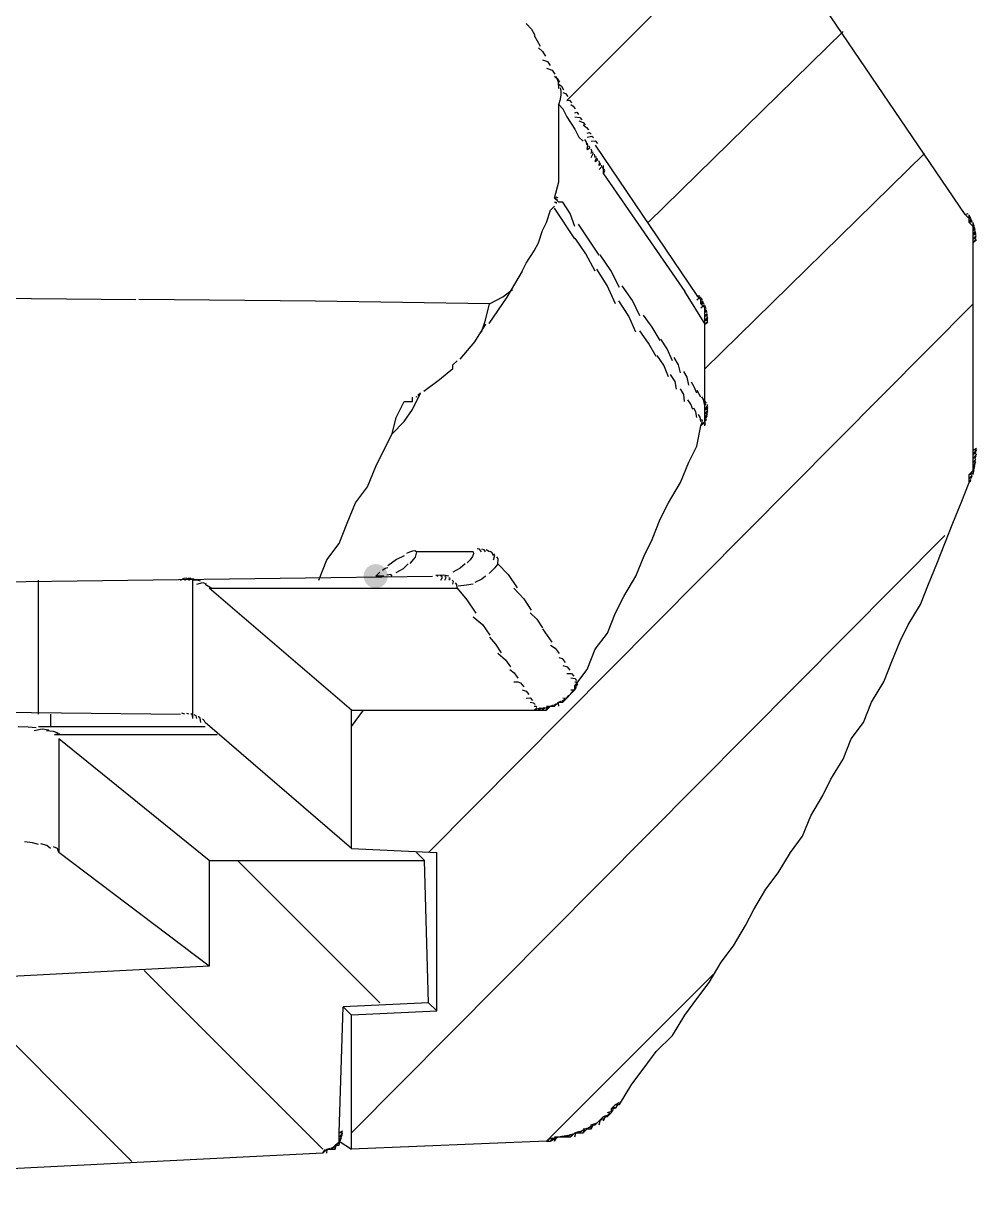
# Model space of a CAD drawing. Header units: millimetres. Extents: x 9 to 367, y 9 to 251.
# Drawn here: x 26.77 to 36.7, y 104.9 to 117.01 of the extents above; entities that cross this region are included whole.
import ezdxf

# ---------------------------------------------------------------- set-up
doc = ezdxf.new("R2010")
doc.units = ezdxf.units.MM
doc.layers.add('图层 1', color=7, linetype='Continuous')

msp = doc.modelspace()

# ---------------------------------------------------------------- hatches: boundary and pattern name
at = {"layer": '图层 1'}
h = msp.add_hatch(color=7, dxfattribs=at)
edge = h.paths.add_edge_path()
edge.add_arc((30.437596, 111.252141), 0.12506, 0, 360)

# ---------------------------------------------------------------- linework, layer by layer
at = {"layer": '图层 1', "color": 40, "lineweight": 25}
for points in [[(32.427298, 116.205141), (34.501631, 118.279474)], [(33.273929, 114.934929), (35.305929, 116.924949)], [(33.866667, 113.411176), (36.152667, 115.65449)], [(30.987929, 108.373404), (36.660596, 114.088404)], [(30.183702, 105.452298), (36.364369, 111.675298)], [(30.183702, 109.685631), (30.310702, 109.854965)], [(30.479965, 106.806929), (28.998298, 108.288596)], [(27.897702, 105.156035), (25.992702, 107.061035)], [(29.887404, 105.283141), (28.024737, 107.145455)], [(32.215596, 105.367561), (33.951263, 107.103228)]]:
    msp.add_lwpolyline(points, dxfattribs=at)
at = {"layer": '图层 1', "color": 7, "lineweight": 25}
for points in [[(36.576071, 115.019667), (35.052071, 117.263333)], [(36.576071, 115.019667), (35.052071, 117.263333)], [(32.004071, 117.009228), (32.060691, 116.949299), (32.094029, 116.887519)], [(32.004071, 117.009228), (32.060691, 116.949299), (32.094029, 116.887519)], [(32.088667, 116.882439), (32.15005, 116.772725)], [(32.088667, 116.882439), (32.15005, 116.772725)], [(32.131035, 116.755333), (32.174427, 116.717718), (32.20406, 116.667139)], [(32.131035, 116.755333), (32.174427, 116.717718), (32.20406, 116.667139)], [(32.173404, 116.628192), (32.225571, 116.613287), (32.255248, 116.569278)], [(32.173404, 116.628192), (32.225571, 116.613287), (32.255248, 116.569278)], [(32.215596, 116.543808), (32.274554, 116.520569), (32.304143, 116.478544)], [(32.215596, 116.543808), (32.274554, 116.520569), (32.304143, 116.478544)], [(32.300369, 116.459035), (32.326739, 116.434385), (32.350463, 116.395183)], [(32.300369, 116.459035), (32.326739, 116.434385), (32.350463, 116.395183)], [(32.342737, 116.331929), (32.341282, 116.397149), (32.317337, 116.454696)], [(32.342737, 116.374298), (32.371445, 116.353881), (32.394596, 116.317854)], [(32.342737, 116.374298), (32.371445, 116.353881), (32.394596, 116.317854)], [(32.342737, 116.162772), (32.362598, 116.219934), (32.370386, 116.265784), (32.369377, 116.303961), (32.362846, 116.338103)], [(32.384929, 116.289526), (32.414122, 116.278589), (32.436435, 116.246487)], [(32.384929, 116.289526), (32.414122, 116.278589), (32.436435, 116.246487)], [(32.300369, 115.188824), (32.342702, 115.358157), (32.342702, 115.527843), (32.342702, 115.696824), (32.342702, 115.86651), (32.342702, 116.03549), (32.342702, 116.162843)], [(32.342737, 116.162772), (32.385071, 116.120439), (32.427404, 116.035772)], [(32.427298, 116.205141), (32.454815, 116.208007), (32.475981, 116.180447)], [(32.427298, 116.205141), (32.454815, 116.208007), (32.475981, 116.180447)], [(32.469667, 116.162772), (32.493788, 116.147206), (32.513411, 116.118675)], [(32.469667, 116.162772), (32.493788, 116.147206), (32.513411, 116.118675)], [(32.427298, 116.035631), (32.511965, 115.908631), (32.554298, 115.823965)], [(32.512071, 116.078), (32.531121, 116.08457), (32.549112, 116.060714)], [(32.512071, 116.078), (32.531121, 116.08457), (32.549112, 116.060714)], [(32.512071, 116.035631), (32.561945, 116.029987), (32.584037, 116.005293)], [(32.512071, 116.035631), (32.561945, 116.029987), (32.584037, 116.005293)], [(32.554263, 115.993263), (32.597434, 115.9773), (32.618116, 115.952341)], [(32.554263, 115.993263), (32.597434, 115.9773), (32.618116, 115.952341)], [(32.596631, 115.950894), (32.632438, 115.925847), (32.65237, 115.899741)], [(32.596631, 115.950894), (32.632438, 115.925847), (32.65237, 115.899741)], [(32.554263, 115.824106), (32.596596, 115.781772)], [(32.639, 115.739369), (32.627932, 115.778615), (32.616069, 115.800399)], [(32.639, 115.866474), (32.664709, 115.874103), (32.680628, 115.856597)], [(32.639, 115.866474), (32.664709, 115.874103), (32.680628, 115.856597)], [(32.639, 115.824106), (32.687375, 115.834866), (32.704264, 115.821284)], [(32.639, 115.824106), (32.687375, 115.834866), (32.704264, 115.821284)], [(32.639, 115.697), (32.647996, 115.74145), (32.640058, 115.762617)], [(32.681369, 115.781737), (32.722114, 115.785441), (32.745927, 115.759512)], [(32.681369, 115.781737), (32.722114, 115.785441), (32.745927, 115.759512)], [(32.639, 115.697), (32.666296, 115.713095), (32.661578, 115.728397)], [(32.681369, 115.654596), (32.687983, 115.682245), (32.681369, 115.697988)], [(32.681369, 115.612227), (32.702888, 115.654208), (32.699008, 115.670789)], [(32.723596, 115.612227), (32.715129, 115.646094)], [(32.723596, 115.739369), (33.781929, 114.173035)], [(32.723596, 115.739369), (33.781929, 114.173035)], [(32.723596, 115.569859), (32.735326, 115.607518), (32.730652, 115.622423)], [(32.723596, 115.569859), (32.748291, 115.587806), (32.745468, 115.600198)], [(32.765965, 115.527843), (32.766582, 115.563209), (32.76032, 115.577937)], [(32.765965, 115.527843), (32.779414, 115.54385), (32.775137, 115.55536)], [(32.765965, 115.485474), (32.79207, 115.519694), (32.789601, 115.533805)], [(32.808333, 115.443071), (32.808333, 115.485404), (32.808333, 115.527737)], [(32.808333, 115.485474), (32.8041, 115.512286)], [(32.808333, 115.443071), (32.821827, 115.47826), (32.817858, 115.491754)], [(32.808333, 115.443071), (33.655, 114.215404)], [(32.300369, 115.188824), (32.327444, 115.20364), (32.329649, 115.193057)], [(32.300369, 115.188824), (32.323608, 115.177094), (32.324357, 115.162718)], [(32.342737, 115.146808), (32.300404, 115.188788)], [(31.961702, 114.427141), (32.004035, 114.511455), (32.088702, 114.638808), (32.131035, 114.723474), (32.173369, 114.850122), (32.215702, 114.934788), (32.258035, 115.062141)], [(32.257965, 115.062071), (32.300298, 115.104404)], [(32.512071, 114.765773), (32.29864, 115.085036)], [(32.300369, 115.146808), (32.318096, 115.145882), (32.317302, 115.133049)], [(32.384929, 115.146808), (32.342596, 115.146808)], [(32.512071, 114.892561), (32.463299, 115.028909), (32.386482, 115.147266)], [(36.576071, 115.019667), (36.608923, 115.02831)], [(32.765965, 114.596263), (32.549359, 114.916585)], [(36.660631, 114.723404), (36.660631, 114.765737), (36.660631, 114.808071), (36.660631, 114.850051), (36.660631, 114.892384), (36.618298, 114.935071), (36.618298, 114.977404), (36.575965, 115.019737)], [(36.618263, 114.977298), (36.618571, 115.016368)], [(36.618263, 114.977298), (36.622893, 115.009577)], [(36.618263, 114.977298), (36.626906, 115.002654)], [(36.618263, 114.977298), (36.630963, 114.995687)], [(36.618263, 114.977298), (36.634932, 114.988631)], [(36.618263, 114.934929), (36.63868, 114.976204)], [(36.618263, 114.934929), (36.642384, 114.968796)], [(36.618263, 114.934929), (36.645779, 114.961696)], [(36.618263, 114.934929), (36.649351, 114.954112)], [(36.618263, 114.934929), (36.652438, 114.946615)], [(36.660631, 114.892561), (36.660896, 114.93388)], [(36.660631, 114.892561), (36.663939, 114.926295)], [(36.660631, 114.892561), (36.666761, 114.918578)], [(36.660631, 114.892561), (36.669539, 114.910993)], [(36.660631, 114.892561), (36.672008, 114.903144)], [(36.660631, 114.850192), (36.67439, 114.8901)], [(36.660631, 114.850192), (36.676683, 114.882207)], [(36.660631, 114.850192), (36.678844, 114.874225)], [(36.660631, 114.850192), (36.680563, 114.866332)], [(36.660631, 114.850192), (36.682415, 114.858438)], [(36.660631, 114.808141), (36.684267, 114.845006)], [(36.660631, 114.808141), (36.685811, 114.837201)], [(36.660631, 114.808141), (36.686957, 114.829087)], [(36.660631, 114.808141), (36.688192, 114.820929)], [(36.660631, 114.808141), (36.689427, 114.813124)], [(36.660631, 114.765773), (36.690353, 114.799683)], [(36.660631, 114.765773), (36.69097, 114.791525)], [(32.723596, 114.427141), (32.624686, 114.607366), (32.514399, 114.772511)], [(36.660631, 114.765773), (36.691632, 114.783455)], [(36.660631, 114.765773), (36.692073, 114.775474)], [(36.660631, 114.723404), (36.692425, 114.762121)], [(36.660631, 114.723404), (36.69269, 114.754184)], [(36.660631, 112.564369), (36.660631, 114.723369)], [(36.660631, 112.564369), (36.660631, 114.723369)], [(32.977667, 114.257631), (32.88643, 114.433888), (32.774819, 114.597709)], [(31.961702, 114.427141), (31.802114, 114.158765), (31.616332, 113.884569)], [(32.935298, 114.088474), (32.849485, 114.278622), (32.738801, 114.447602)], [(31.623035, 114.088474), (31.761545, 114.161544), (31.863277, 114.235936)], [(33.189369, 113.961333), (33.110699, 114.121539), (33.005571, 114.2746)], [(33.654965, 114.215263), (33.866631, 113.876596)], [(27.940071, 114.13049), (26.128072, 114.145792), (24.293054, 114.159771)], [(31.623035, 114.088474), (29.811213, 114.116741), (27.97108, 114.132572)], [(31.538298, 113.791859), (31.580631, 113.918859), (31.622965, 114.088545)], [(33.147, 113.791859), (33.073314, 113.960222), (32.9692, 114.117473)], [(33.781929, 114.172859), (33.81465, 114.172065)], [(33.781929, 114.13049), (33.806089, 114.150814), (33.819103, 114.160256)], [(33.866667, 113.876596), (33.866667, 113.918929), (33.866667, 113.961263), (33.866667, 114.003596), (33.866667, 114.045929), (33.824333, 114.088616), (33.824333, 114.130596), (33.782, 114.172929)], [(33.824298, 114.13049), (33.82862, 114.153156)], [(33.824298, 114.13049), (33.832765, 114.146365)], [(33.824298, 114.13049), (33.836778, 114.139266)], [(33.824298, 114.13049), (33.840614, 114.132431)], [(33.824298, 114.088474), (33.844318, 114.119916)], [(33.824298, 114.088474), (33.848022, 114.11264)], [(33.824298, 114.088474), (33.851418, 114.105231)], [(33.824298, 114.088474), (33.854946, 114.097823)], [(33.824298, 114.088474), (33.858165, 114.090415)], [(33.824298, 114.046106), (33.848397, 114.067493), (33.861252, 114.077503)], [(33.866667, 114.046106), (33.869489, 114.069918)], [(33.866667, 114.046106), (33.872267, 114.062378)], [(33.401071, 113.707439), (33.314993, 113.844537), (33.224682, 113.971317)], [(33.866667, 114.046106), (33.87725, 114.052103)], [(33.866667, 114.046106), (33.880425, 114.042931)], [(33.866667, 114.003737), (33.879808, 114.033723)], [(33.866667, 114.003737), (33.882101, 114.025742)], [(33.866667, 114.003737), (33.884261, 114.017848)], [(33.866667, 114.003737), (33.886246, 114.009955)], [(33.866667, 114.003737), (33.887922, 114.001929)], [(33.866667, 113.961333), (33.889641, 113.988674)], [(33.866667, 113.961333), (33.891141, 113.98056)], [(33.866667, 113.961333), (33.892508, 113.972622)], [(33.866667, 113.961333), (33.89361, 113.964597)], [(33.866667, 113.918965), (33.894668, 113.951156)], [(33.866667, 113.918965), (33.895594, 113.943218)], [(31.580667, 113.876596), (31.466102, 113.692005), (31.313967, 113.51006)], [(33.866667, 113.918965), (33.896212, 113.935193)], [(33.866667, 113.918965), (33.896961, 113.926902)], [(33.866667, 113.918965), (33.89727, 113.919009)], [(33.866667, 113.876596), (33.897579, 113.905788)], [(33.866667, 113.876596), (33.897843, 113.897498)], [(33.866667, 112.987773), (33.866667, 113.876772)], [(33.866667, 112.987773), (33.866667, 113.876772)], [(33.358702, 113.537929), (33.277739, 113.677321), (33.18831, 113.807452)], [(33.528, 113.495561), (33.473628, 113.620444), (33.406292, 113.720986)], [(31.242035, 113.453192), (31.284369, 113.495526)], [(33.485631, 113.326404), (33.436375, 113.448465), (33.36992, 113.550418)], [(33.612596, 113.368808), (33.591518, 113.452989), (33.54451, 113.527911)], [(31.242035, 113.411176), (31.101321, 113.297185), (30.937588, 113.173404)], [(31.242035, 113.411176), (31.242035, 113.453157)], [(33.570404, 113.199298), (33.554661, 113.277218), (33.507962, 113.352756)], [(33.697333, 113.241667), (33.682737, 113.322365), (33.647239, 113.381367)], [(33.781929, 113.156929), (33.754986, 113.22431), (33.725132, 113.270524)], [(30.522333, 112.564369), (30.607, 112.733349), (30.734, 112.860702), (30.818667, 112.987702), (30.903333, 113.157035)], [(30.776404, 113.072157), (30.818737, 113.072157), (30.818737, 113.11449)], [(30.861, 113.114526), (30.865189, 113.126564)], [(30.903369, 113.156929), (30.875499, 113.133999)], [(33.654965, 113.072157), (33.64566, 113.143462), (33.61122, 113.202332)], [(33.824298, 113.114526), (33.786198, 113.185434)], [(33.866667, 113.030141), (33.85207, 113.089981), (33.834564, 113.119394)], [(30.522333, 112.564369), (30.607, 112.733349), (30.649333, 112.903035), (30.734, 113.072016)], [(30.734035, 113.072157), (30.776369, 113.072157)], [(33.739702, 112.987773), (33.717874, 113.043555), (33.688902, 113.08902)], [(33.781929, 112.903), (33.771831, 112.964031), (33.749827, 113.001778)], [(33.824298, 112.818263), (33.866631, 112.860596), (33.866631, 112.902929), (33.866631, 112.945263), (33.866631, 112.987596)], [(33.866667, 113.030141), (33.878529, 113.054527), (33.870547, 113.070711)], [(33.866667, 112.987773), (33.88489, 113.014391), (33.893125, 113.029533), (33.893125, 113.040336)], [(33.866667, 112.987773), (33.887266, 113.009694), (33.897843, 113.020272)], [(33.866667, 112.987773), (33.897667, 113.015157)], [(33.866667, 112.987773), (33.897535, 113.009777)], [(33.866667, 112.987773), (33.897358, 113.004706)], [(33.866667, 112.987773), (33.897182, 112.999414)], [(33.866667, 112.987773), (33.896741, 112.994211)], [(33.866667, 112.987773), (33.896432, 112.988963)], [(33.866667, 112.945404), (33.895947, 112.978389)], [(33.866667, 112.945404), (33.895462, 112.973273)], [(33.824298, 112.860631), (33.814949, 112.906316), (33.798192, 112.934009)], [(33.824298, 112.818263), (33.841275, 112.864785), (33.834176, 112.884585)], [(33.866667, 112.945404), (33.894845, 112.967893)], [(33.866667, 112.945404), (33.894227, 112.96291)], [(33.866667, 112.945404), (33.893478, 112.957531)], [(33.866667, 112.945404), (33.892684, 112.952327)], [(33.866667, 112.945404), (33.892067, 112.947168)], [(33.866667, 112.903), (33.891141, 112.936602)], [(33.866667, 112.903), (33.890215, 112.931619)], [(33.866667, 112.903), (33.889112, 112.926239)], [(33.866667, 112.903), (33.888054, 112.921168)], [(33.866667, 112.903), (33.886819, 112.916053)], [(33.866667, 112.903), (33.885717, 112.910849)], [(33.866667, 112.903), (33.884482, 112.905866)], [(33.866667, 112.903), (33.883071, 112.900619)], [(33.866667, 112.860631), (33.881704, 112.890485)], [(33.866667, 112.860631), (33.880293, 112.885282)], [(33.866667, 112.860631), (33.878882, 112.880211)], [(33.866667, 112.860631), (33.877338, 112.875404)], [(33.866667, 112.818263), (33.870547, 112.850189)], [(32.512071, 110.109035), (32.639071, 110.278016), (32.723737, 110.490035), (32.850737, 110.659369), (32.935404, 110.871035), (33.020071, 111.040369), (33.147071, 111.252035), (33.231737, 111.463702), (33.316404, 111.633035), (33.401071, 111.844702), (33.485737, 112.013682), (33.612737, 112.225702), (33.697404, 112.437369), (33.782071, 112.606702), (33.824404, 112.818369)], [(32.512071, 110.109035), (32.639071, 110.278016), (32.723737, 110.490035), (32.850737, 110.659369), (32.935404, 110.871035), (33.020071, 111.040369), (33.147071, 111.252035), (33.231737, 111.463702), (33.316404, 111.633035), (33.401071, 111.844702), (33.485737, 112.013682), (33.612737, 112.225702), (33.697404, 112.437369), (33.782071, 112.606702), (33.824404, 112.818369)], [(33.824298, 112.818263), (33.855872, 112.844677)], [(33.866667, 112.818263), (33.868695, 112.845383)], [(33.866667, 112.818263), (33.866711, 112.840311)], [(29.845035, 111.209737), (29.929702, 111.421404), (30.056702, 111.590737), (30.141369, 111.802404), (30.226035, 112.013718), (30.353035, 112.183404), (30.437702, 112.394718), (30.522369, 112.564404)], [(36.618263, 112.225702), (36.618263, 112.268035), (36.618263, 112.310369), (36.660596, 112.352702), (36.660596, 112.394682), (36.660596, 112.437369), (36.660596, 112.479702), (36.660596, 112.522035), (36.660596, 112.564369)], [(36.660631, 112.564369), (36.692734, 112.585756)], [(36.660631, 112.564369), (36.692425, 112.575746)], [(36.660631, 112.522), (36.692293, 112.560541), (36.696967, 112.571036)], [(36.660631, 112.522), (36.691985, 112.550619)], [(36.660631, 112.522), (36.691544, 112.540609)], [(36.660631, 112.522), (36.690926, 112.530731)], [(36.660631, 112.479596), (36.690177, 112.515359), (36.694851, 112.525457)], [(36.660631, 112.479596), (36.689515, 112.505481)], [(36.660631, 112.479596), (36.688633, 112.495559)], [(36.660631, 112.479596), (36.687398, 112.485549)], [(36.660631, 112.437227), (36.686472, 112.470345)], [(36.660631, 112.437227), (36.685238, 112.460467)], [(36.660631, 112.437227), (36.683871, 112.450765)], [(36.660631, 112.394859), (36.682327, 112.435561), (36.686031, 112.446364)], [(36.660631, 112.394859), (36.680784, 112.425639)], [(36.660631, 112.394859), (36.679108, 112.415761)], [(36.660631, 112.394859), (36.6773, 112.405927)], [(36.660631, 112.352843), (36.675272, 112.390899), (36.67827, 112.401174)], [(36.660631, 112.352843), (36.67342, 112.381153)], [(36.660631, 112.352843), (36.671127, 112.371408)], [(36.660631, 112.352843), (36.671215, 112.36766)], [(36.618263, 112.310474), (36.65623, 112.327364)], [(36.618263, 112.310474), (36.653496, 112.317795)], [(36.618263, 112.268071), (36.650718, 112.302731)], [(36.618263, 112.268071), (36.64794, 112.293294)], [(36.618263, 112.268071), (36.644721, 112.283857)], [(36.618263, 112.268071), (36.641767, 112.274421)], [(36.618263, 112.225702), (36.638415, 112.259701)], [(36.618263, 112.225702), (36.635196, 112.25044)], [(36.660631, 112.310474), (36.666629, 112.346546), (36.668392, 112.356688)], [(36.660631, 112.310474), (36.664071, 112.336977)], [(32.977667, 105.748596), (33.104667, 105.960616), (33.231667, 106.129596), (33.358667, 106.299282), (33.528, 106.468263), (33.655, 106.680282), (33.782, 106.849263), (33.909, 107.018949), (34.036, 107.230263), (34.163, 107.399949), (34.29, 107.611263), (34.374667, 107.780596), (34.501667, 107.992263), (34.628667, 108.161596), (34.755667, 108.373263), (34.882667, 108.542596), (34.967333, 108.754616), (35.094333, 108.965929), (35.179, 109.135616), (35.306, 109.346929), (35.390667, 109.558596), (35.517667, 109.727929), (35.602333, 109.939596), (35.729333, 110.151263), (35.814, 110.362929), (35.898667, 110.574949), (35.983333, 110.743929), (36.110333, 110.955596), (36.195, 111.167263), (36.279667, 111.378929), (36.364333, 111.590949), (36.449, 111.802263), (36.533667, 112.013929), (36.618333, 112.225596)], [(32.977667, 105.748596), (33.104667, 105.960616), (33.231667, 106.129596), (33.358667, 106.299282), (33.528, 106.468263), (33.655, 106.680282), (33.782, 106.849263), (33.909, 107.018949), (34.036, 107.230263), (34.163, 107.399949), (34.29, 107.611263), (34.374667, 107.780596), (34.501667, 107.992263), (34.628667, 108.161596), (34.755667, 108.373263), (34.882667, 108.542596), (34.967333, 108.754616), (35.094333, 108.965929), (35.179, 109.135616), (35.306, 109.346929), (35.390667, 109.558596), (35.517667, 109.727929), (35.602333, 109.939596), (35.729333, 110.151263), (35.814, 110.362929), (35.898667, 110.574949), (35.983333, 110.743929), (36.110333, 110.955596), (36.195, 111.167263), (36.279667, 111.378929), (36.364333, 111.590949), (36.449, 111.802263), (36.533667, 112.013929), (36.618333, 112.225596)], [(36.618263, 112.225702), (36.631757, 112.241136)], [(31.538298, 111.506035), (31.519072, 111.532317), (31.495612, 111.536374)], [(31.580667, 111.506035), (31.565365, 111.527334), (31.543978, 111.533552)], [(31.623035, 111.506035), (31.588463, 111.52438)], [(30.734035, 111.463667), (30.654837, 111.424641), (30.565055, 111.357833)], [(30.861, 111.506035), (30.846321, 111.515753), (30.821357, 111.5134), (30.790108, 111.502513), (30.756578, 111.486632)], [(30.861, 111.506035), (30.848697, 111.448973), (30.794325, 111.383974)], [(31.453737, 111.506035), (30.861071, 111.506035)], [(31.453737, 111.506035), (31.456548, 111.483683), (31.443948, 111.45475), (31.420102, 111.422443), (31.389179, 111.389971)], [(31.665263, 111.463667), (31.648506, 111.494755), (31.629632, 111.508117)], [(31.665263, 111.421263), (31.679594, 111.466286), (31.666674, 111.485116)], [(31.707631, 111.378894), (31.712482, 111.431458), (31.69987, 111.454389)], [(30.479965, 111.29451), (30.437631, 111.252176)], [(30.564702, 111.336526), (30.537141, 111.332028), (30.509316, 111.311126)], [(30.776404, 111.378894), (30.722032, 111.328315), (30.645171, 111.287525)], [(31.368965, 111.378894), (31.316048, 111.332989), (31.23879, 111.293169)], [(31.707631, 111.378894), (31.677557, 111.337707), (31.619437, 111.278)], [(31.707631, 111.378894), (31.816992, 111.268607), (31.910479, 111.130539)], [(24.680333, 111.167369), (31.030333, 111.252035)], [(26.923929, 109.812772), (26.923929, 111.209772)], [(28.405667, 111.209737), (28.442973, 111.231698), (28.470225, 111.234079)], [(28.448035, 111.209737), (28.488649, 111.230022), (28.512594, 111.231257)], [(28.490263, 111.209737), (28.526952, 111.226097), (28.546707, 111.225259)], [(28.532631, 111.209737), (28.576773, 111.214059), (28.609537, 111.204093)], [(28.532631, 109.770404), (28.532631, 111.209737)], [(28.575, 111.167369), (28.636736, 111.184258), (28.670956, 111.171249)], [(28.659737, 111.167369), (28.730998, 111.126799)], [(30.437596, 111.252141), (30.479929, 111.252141), (30.522263, 111.252141)], [(30.522333, 111.252141), (30.437667, 111.252141)], [(30.606929, 111.252141), (30.594538, 111.267178), (30.552249, 111.260255)], [(31.199631, 111.252141), (31.148214, 111.262416), (31.064517, 111.258138)], [(31.115071, 111.209737), (31.128223, 111.234068), (31.129534, 111.247484), (31.112248, 111.255598)], [(31.157263, 111.209737), (31.172432, 111.237651), (31.15691, 111.246779)], [(31.199631, 111.209737), (31.212199, 111.222481), (31.197515, 111.232315)], [(31.242035, 111.167369), (31.248518, 111.195988), (31.234627, 111.211113)], [(31.284404, 111.125), (31.281405, 111.163938), (31.267823, 111.183561)], [(31.453737, 111.167369), (31.382388, 111.156962), (31.296751, 111.148671)], [(31.580667, 111.252141), (31.543581, 111.221494), (31.469189, 111.184761)], [(28.701965, 111.125), (31.284298, 111.125)], [(30.183702, 109.855141), (28.702035, 111.125141)], [(31.284404, 111.125), (31.386357, 111.004703), (31.478784, 110.866414)], [(31.876965, 111.125), (31.979799, 111.013875), (32.057234, 110.898517)], [(31.453737, 110.828737), (31.54956, 110.74729), (31.626598, 110.637532)], [(32.046263, 110.871106), (32.115099, 110.80205), (32.175732, 110.712356)], [(32.173404, 110.701596), (32.271476, 110.563307)], [(31.623035, 110.616859), (31.685433, 110.542996), (31.745449, 110.453523)], [(31.707631, 110.447702), (31.78877, 110.379263), (31.841334, 110.306591)], [(32.257965, 110.532439), (32.307971, 110.500689), (32.347923, 110.445656)], [(32.342737, 110.405333), (32.37775, 110.393295), (32.409059, 110.351358)], [(32.384929, 110.320561), (32.431276, 110.308037), (32.459366, 110.27223)], [(31.834737, 110.278192), (31.879055, 110.244855), (31.918346, 110.190351)], [(32.427298, 110.236176), (32.475452, 110.236265), (32.499265, 110.209365)], [(32.469667, 110.193808), (32.509575, 110.185473), (32.527522, 110.165233)], [(31.876965, 110.151404), (31.916178, 110.15061), (31.943816, 110.138968), (31.963781, 110.120051), (31.979976, 110.097429)], [(31.961702, 110.066667), (32.002845, 110.05454), (32.030494, 110.019394)], [(32.088667, 109.855141), (32.131, 109.855141), (32.173333, 109.855141), (32.215667, 109.855141), (32.258, 109.897122), (32.300333, 109.897122), (32.342667, 109.939455), (32.385, 109.939455), (32.427333, 109.981788), (32.469667, 110.024122), (32.512, 110.066808), (32.512, 110.109141)], [(32.469667, 110.066667), (32.501946, 110.068431)], [(32.512071, 110.151404), (32.533634, 110.150566), (32.543821, 110.139409)], [(32.512071, 110.109035), (32.542454, 110.131348)], [(32.512071, 110.109035), (32.542409, 110.125131)], [(32.512071, 110.109035), (32.53897, 110.119089)], [(32.512071, 110.109035), (32.535266, 110.113533)], [(32.512071, 110.109035), (32.531562, 110.107536)], [(32.512071, 110.066667), (32.527857, 110.096653)], [(32.512071, 110.066667), (32.523977, 110.090788)], [(32.512071, 110.066667), (32.519964, 110.085099)], [(32.512071, 110.066667), (32.515775, 110.079543)], [(32.004071, 109.981929), (32.047154, 109.983782), (32.070393, 109.957588)], [(32.342737, 109.939526), (32.373782, 109.952799)], [(32.342737, 109.939526), (32.367608, 109.94883)], [(32.342737, 109.939526), (32.361258, 109.945302)], [(32.384929, 109.981929), (32.415048, 109.982723)], [(32.384929, 109.939526), (32.409183, 109.973039)], [(32.384929, 109.939526), (32.403318, 109.968982)], [(32.384929, 109.939526), (32.397453, 109.964705)], [(32.384929, 109.939526), (32.391279, 109.960516)], [(32.384929, 109.939526), (32.385282, 109.956679)], [(32.427298, 109.981929), (32.448404, 110.004673), (32.458563, 110.015708)], [(32.427298, 109.981929), (32.453315, 110.010901)], [(32.427298, 109.981929), (32.447936, 110.00583)], [(32.427298, 109.981929), (32.442644, 110.001068)], [(32.427298, 109.981929), (32.437088, 109.996526)], [(32.469667, 110.024298), (32.488535, 110.046782), (32.49758, 110.057591)], [(32.469667, 110.024298), (32.49295, 110.0523)], [(32.469667, 110.024298), (32.48832, 110.046744)], [(32.469667, 110.024298), (32.48369, 110.041672)], [(32.469667, 110.024298), (32.478751, 110.036293)], [(24.680333, 109.855141), (28.405667, 109.812808)], [(28.448035, 109.812772), (28.419108, 109.82265)], [(30.183702, 109.855141), (32.088702, 109.855141)], [(30.183702, 109.855141), (32.088702, 109.855141)], [(30.183702, 108.415772), (30.183702, 109.855106)], [(30.183702, 108.415772), (30.183702, 109.855106)], [(32.046263, 109.939526), (32.081496, 109.933264), (32.098474, 109.913773)], [(32.088667, 109.897157), (32.105468, 109.898833), (32.115125, 109.888338)], [(32.088667, 109.855141), (32.114287, 109.879968)], [(32.088667, 109.855141), (32.119182, 109.877057)], [(32.131035, 109.855141), (32.158817, 109.878865)], [(32.131035, 109.855141), (32.151849, 109.878248)], [(32.131035, 109.855141), (32.145058, 109.877807)], [(32.131035, 109.855141), (32.138135, 109.877366)], [(32.131035, 109.855141), (32.1313, 109.877057)], [(32.173404, 109.855141), (32.171023, 109.879615)], [(32.173404, 109.855141), (32.195408, 109.875012), (32.205771, 109.884995)], [(32.173404, 109.855141), (32.198672, 109.883628)], [(32.173404, 109.855141), (32.191881, 109.882393)], [(32.173404, 109.855141), (32.184781, 109.881467)], [(32.173404, 109.855141), (32.17799, 109.880541)], [(32.215596, 109.897157), (32.245626, 109.898259)], [(32.215596, 109.897157), (32.238703, 109.896407)], [(32.215596, 109.855141), (32.231736, 109.889272)], [(32.215596, 109.855141), (32.224812, 109.887773)], [(32.215596, 109.855141), (32.217889, 109.886362)], [(32.257965, 109.897157), (32.284952, 109.909328)], [(32.257965, 109.897157), (32.278161, 109.906858)], [(32.257965, 109.897157), (32.271503, 109.904433)], [(32.300369, 109.897157), (32.297105, 109.91193)], [(32.300369, 109.897157), (32.330311, 109.92657)], [(32.300369, 109.897157), (32.323828, 109.923307)], [(32.300369, 109.897157), (32.31717, 109.92022)], [(32.300369, 109.897157), (32.310511, 109.917221)], [(32.300369, 109.897157), (32.303896, 109.914708)], [(32.342737, 109.897157), (32.34212, 109.929524)], [(32.342737, 109.939526), (32.354952, 109.94173)], [(27.051071, 109.812772), (27.051071, 109.685772)], [(28.490263, 109.812772), (28.470154, 109.820886)], [(28.532631, 109.770404), (28.528001, 109.808019), (28.512523, 109.816265)], [(28.575, 109.770404), (28.566533, 109.797303), (28.546425, 109.807798)], [(28.617369, 109.728), (28.609387, 109.773729), (28.589499, 109.790089)], [(28.659737, 109.728), (28.651667, 109.749299), (28.632221, 109.765042)], [(30.183702, 108.415772), (28.659702, 109.728106)], [(26.712404, 109.685631), (26.815944, 109.681222), (26.900434, 109.673637)], [(26.881737, 109.643263), (26.964155, 109.660769), (27.032021, 109.652082)], [(26.923929, 109.685631), (28.659596, 109.685631)], [(27.008702, 109.643263), (27.07692, 109.638059), (27.125824, 109.620685)], [(27.093263, 109.600894), (27.132068, 109.612315), (27.146532, 109.608655)], [(27.093263, 109.600894), (28.786596, 109.600894)], [(27.135631, 109.600894), (27.153623, 109.602085)], [(28.701965, 108.288667), (27.135631, 109.558667)], [(27.135631, 109.558526), (27.135631, 108.373545)], [(26.923929, 108.458141), (26.861532, 108.474104), (26.778232, 108.483188)], [(27.051071, 108.415772), (27.013279, 108.447214), (26.950882, 108.461986)], [(27.135631, 108.373404), (27.121388, 108.413885), (27.083067, 108.431612)], [(28.701965, 107.187929), (27.135631, 108.373263)], [(30.183702, 108.415772), (31.072702, 108.373439)], [(30.183702, 108.415772), (31.072702, 108.373439)], [(30.903369, 108.331035), (30.861035, 108.373369)], [(31.072702, 106.722157), (31.072702, 108.37351)], [(31.072702, 106.722157), (31.072702, 108.37351)], [(28.701965, 108.288667), (28.701965, 107.188)], [(28.701965, 108.288667), (30.945631, 108.288667)], [(28.701965, 108.288667), (30.945631, 108.288667)], [(28.701965, 108.288667), (28.701965, 107.188)], [(30.945737, 108.288667), (30.903404, 108.331)], [(30.987929, 106.806929), (30.945596, 108.288596)], [(30.987929, 106.806929), (30.945596, 108.288596)], [(28.701965, 107.187929), (22.986965, 106.891596)], [(28.701965, 107.187929), (22.986965, 106.891596)], [(30.987929, 106.806929), (30.098929, 106.764596)], [(30.987929, 106.806929), (30.098929, 106.764596)], [(30.987929, 106.806929), (31.072596, 106.722263)], [(30.056737, 105.452298), (30.099071, 106.764631)], [(30.056737, 105.452298), (30.099071, 106.764631)], [(30.098929, 106.764526), (30.183596, 106.680212)], [(31.072702, 106.722157), (30.183702, 106.680176)], [(31.072702, 106.722157), (30.183702, 106.680176)], [(30.183702, 105.283141), (30.183702, 106.680141)], [(30.183702, 105.283141), (30.183702, 106.680141)], [(32.215596, 105.367561), (32.257929, 105.367561), (32.342596, 105.409894), (32.384929, 105.409894), (32.427263, 105.409894), (32.469596, 105.409894), (32.511929, 105.452227), (32.554263, 105.452227), (32.596596, 105.452227), (32.638929, 105.494561), (32.681263, 105.494561), (32.681263, 105.536894), (32.723596, 105.536894), (32.765929, 105.57958), (32.808263, 105.621914), (32.850596, 105.621914), (32.892929, 105.663894), (32.892929, 105.706227), (32.935263, 105.748561), (32.977596, 105.748561)], [(32.893071, 105.706192), (32.930333, 105.720259)], [(32.893071, 105.706192), (32.922483, 105.711881)], [(32.935298, 105.748596), (32.973133, 105.768793)], [(32.935298, 105.748596), (32.965769, 105.759885)], [(32.935298, 105.706192), (32.958493, 105.746012)], [(32.935298, 105.706192), (32.950997, 105.737325)], [(32.935298, 105.706192), (32.943412, 105.728594)], [(32.977667, 105.748596), (32.985428, 105.777612)], [(32.765965, 105.579439), (32.802433, 105.602502)], [(32.765965, 105.579439), (32.792908, 105.595667)], [(32.765965, 105.579439), (32.783471, 105.588567)], [(32.808333, 105.621808), (32.844317, 105.637462)], [(32.808333, 105.621808), (32.835365, 105.629878)], [(32.808333, 105.579439), (32.826281, 105.617054)], [(32.808333, 105.579439), (32.81702, 105.609866)], [(32.850702, 105.663824), (32.88448, 105.67379)], [(32.850702, 105.621808), (32.875837, 105.660525)], [(32.850702, 105.621808), (32.867194, 105.652764)], [(32.850702, 105.621808), (32.858551, 105.644915)], [(32.893071, 105.663824), (32.914502, 105.698087)], [(32.893071, 105.663824), (32.9063, 105.689885)], [(32.893071, 105.663824), (32.898098, 105.681815)], [(30.056737, 105.452298), (30.092544, 105.473112)], [(30.056737, 105.452298), (30.092235, 105.46954)], [(30.056737, 105.452298), (30.092103, 105.465704)], [(32.512071, 105.452298), (32.554227, 105.466189), (32.565693, 105.47029)], [(32.554263, 105.452298), (32.592407, 105.479638), (32.603299, 105.485812)], [(32.554263, 105.452298), (32.581603, 105.474876)], [(32.554263, 105.452298), (32.570491, 105.470642)], [(32.596631, 105.494667), (32.629969, 105.49965), (32.640023, 105.502781)], [(32.596631, 105.452298), (32.619297, 105.489119)], [(32.596631, 105.452298), (32.608538, 105.484269)], [(32.639, 105.494667), (32.677541, 105.521301), (32.688036, 105.527828)], [(32.639, 105.494667), (32.667046, 105.515436)], [(32.639, 105.494667), (32.656595, 105.510189)], [(32.639, 105.494667), (32.652406, 105.508778)], [(32.681369, 105.537071), (32.723746, 105.550344), (32.734638, 105.555415)], [(32.681369, 105.537071), (32.713736, 105.544302)], [(32.681369, 105.494667), (32.703417, 105.532899)], [(32.681369, 105.494667), (32.693231, 105.527034)], [(32.723596, 105.537071), (32.758697, 105.569791)], [(32.723596, 105.537071), (32.748996, 105.563308)], [(32.723596, 105.537071), (32.738986, 105.55665)], [(32.765965, 105.537071), (32.77377, 105.576449)], [(29.887404, 105.240772), (29.929737, 105.283106), (29.972071, 105.283106), (30.014404, 105.283106), (30.014404, 105.325086), (30.056737, 105.325086), (30.056737, 105.36742), (30.056737, 105.409753), (30.056737, 105.452439)], [(30.014369, 105.325192), (30.051454, 105.354781)], [(30.014369, 105.325192), (30.048809, 105.351342)], [(30.014369, 105.325192), (30.046163, 105.347946)], [(30.014369, 105.325192), (30.043296, 105.344683)], [(30.014369, 105.325192), (30.040342, 105.34164)], [(30.056737, 105.452298), (30.091927, 105.461823)], [(30.056737, 105.452298), (30.091486, 105.458075)], [(30.056737, 105.409929), (30.079381, 105.435263), (30.091045, 105.448823)], [(30.056737, 105.409929), (30.078973, 105.432612), (30.090427, 105.44481)], [(30.056737, 105.409929), (30.08981, 105.441194)], [(30.056737, 105.409929), (30.08906, 105.437226)], [(30.056737, 105.409929), (30.088443, 105.433213)], [(30.056737, 105.409929), (30.087517, 105.429332)], [(30.056737, 105.409929), (30.086326, 105.425496)], [(30.056737, 105.409929), (30.085356, 105.421483)], [(30.056737, 105.409929), (30.083989, 105.41747)], [(30.056737, 105.409929), (30.082755, 105.413766)], [(30.056737, 105.367561), (30.081388, 105.404426)], [(30.056737, 105.367561), (30.079844, 105.400546)], [(30.056737, 105.367561), (30.078168, 105.396841)], [(30.056737, 105.367561), (30.076449, 105.392873)], [(30.056737, 105.367561), (30.074773, 105.388992)], [(30.056737, 105.367561), (30.072921, 105.385376)], [(30.056737, 105.367561), (30.07076, 105.381716)], [(30.056737, 105.367561), (30.068776, 105.377703)], [(30.056737, 105.367561), (30.069084, 105.376733)], [(30.056737, 105.367561), (30.183737, 105.283247)], [(30.056737, 105.325192), (30.061852, 105.361572)], [(30.056737, 105.325192), (30.059251, 105.358133)], [(32.215596, 105.367561), (30.183596, 105.283247)], [(32.215596, 105.367561), (30.183596, 105.283247)], [(32.215596, 105.367561), (32.241817, 105.388623), (32.256827, 105.399531), (32.26816, 105.40425)], [(32.257965, 105.367561), (32.296153, 105.402045), (32.307354, 105.407425)], [(32.257965, 105.367561), (32.284732, 105.40081)], [(32.257965, 105.367561), (32.273575, 105.399884)], [(32.300369, 105.409929), (32.335602, 105.411429), (32.34623, 105.412399)], [(32.300369, 105.367561), (32.324313, 105.404558)], [(32.300369, 105.367561), (32.312936, 105.403147)], [(32.342737, 105.409929), (32.375193, 105.416853), (32.385423, 105.418749)], [(32.342737, 105.409929), (32.363904, 105.415001)], [(32.342737, 105.409929), (32.359318, 105.414516)], [(32.384929, 105.409929), (32.42616, 105.426334), (32.437493, 105.430038)], [(32.384929, 105.409929), (32.414607, 105.42382)], [(32.384929, 105.409929), (32.398688, 105.421218)], [(32.384929, 105.409929), (32.403318, 105.421218)], [(32.427298, 105.409929), (32.465442, 105.435021), (32.476334, 105.440268)], [(32.427298, 105.409929), (32.454065, 105.43189)], [(32.427298, 105.409929), (32.4426, 105.428979)], [(32.469667, 105.409929), (32.504415, 105.445075), (32.514822, 105.45191)], [(32.469667, 105.409929), (32.49317, 105.441768)], [(32.469667, 105.409929), (32.481882, 105.438284)], [(32.512071, 105.452298), (32.543115, 105.461999)], [(32.512071, 105.452298), (32.532002, 105.458119)], [(32.512071, 105.409929), (32.52089, 105.448823)], [(29.887404, 105.240772), (23.114071, 104.902106)], [(29.887404, 105.240772), (23.114071, 104.902106)], [(29.887404, 105.240772), (29.910693, 105.264844), (29.923167, 105.277241)], [(29.887404, 105.240772), (29.919154, 105.276624)], [(29.887404, 105.240772), (29.91545, 105.276138)], [(29.887404, 105.240772), (29.911746, 105.27583)], [(29.887404, 105.240772), (29.907777, 105.275521)], [(29.929596, 105.283141), (29.966902, 105.293107)], [(29.929596, 105.283141), (29.963066, 105.291564)], [(29.929596, 105.283141), (29.959229, 105.290153)], [(29.929596, 105.283141), (29.955481, 105.289094)], [(29.929596, 105.283141), (29.951512, 105.28786)], [(29.929596, 105.283141), (29.947764, 105.286757)], [(29.929596, 105.283141), (29.943751, 105.285831)], [(29.929596, 105.283141), (29.943354, 105.285611)], [(29.929596, 105.240772), (29.932198, 105.277858)], [(29.972, 105.283141), (30.009262, 105.313436)], [(29.972, 105.283141), (30.005602, 105.310966)], [(29.972, 105.283141), (30.002207, 105.308629)], [(29.972, 105.283141), (29.998502, 105.306292)], [(29.972, 105.283141), (29.994798, 105.303999)], [(29.972, 105.283141), (29.991226, 105.302103)], [(29.972, 105.283141), (29.98739, 105.300251)], [(29.972, 105.283141), (29.983686, 105.298266)], [(29.972, 105.283141), (29.978703, 105.297252)], [(29.972, 105.283141), (29.979982, 105.296547)], [(30.014369, 105.325192), (30.037431, 105.338377)], [(30.014369, 105.325192), (30.034212, 105.33529)], [(30.014369, 105.325192), (30.031258, 105.332336)], [(30.014369, 105.325192), (30.027995, 105.329558)], [(30.014369, 105.283141), (30.024776, 105.321462)], [(30.014369, 105.283141), (30.02138, 105.318683)], [(30.014369, 105.283141), (30.018029, 105.315905)]]:
    msp.add_lwpolyline(points, dxfattribs=at)
msp.add_lwpolyline([(31.072702, 111.252141), (31.083462, 111.257389)], close=True, dxfattribs=at)

doc.saveas('drawing.dxf')
